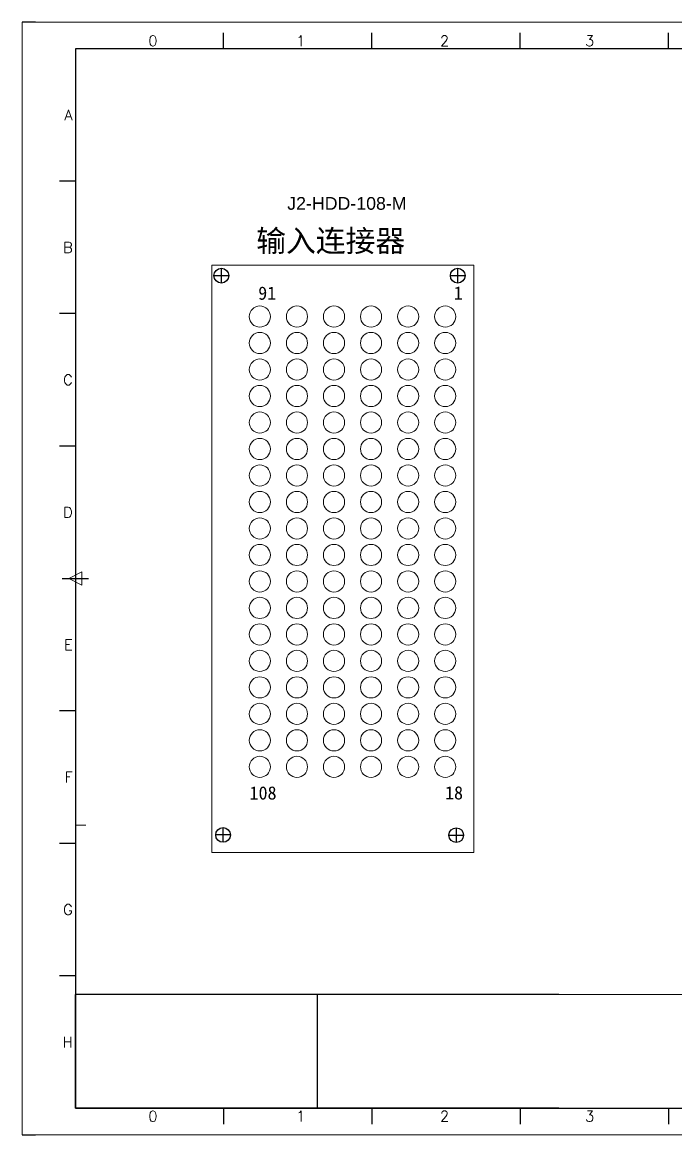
# Model space of a CAD drawing. Extents: x 2511 to 8703, y -745 to 3310.
# Drawn here: x 3488 to 3611.4, y -246.7 to -36.7 of the extents above; entities that cross this region are included whole.
import ezdxf
from ezdxf.enums import TextEntityAlignment as Align

# ---------------------------------------------------------------- set-up
doc = ezdxf.new("R2010")
doc.units = 0
doc.header["$MEASUREMENT"] = 0
doc.layers.add('AE_BOR', color=1, linetype='Continuous')
doc.styles.add('WD', font='romans.shx', dxfattribs={"bigfont": 'gbcbig.shx'})
doc.styles.add('样式 8', font='arial.ttf')

# ---------------------------------------------------------------- blocks, each defined once
blk = doc.blocks.new('gb_a2_a')
for p, q in [((584, 410), (25, 410)), ((25, 410), (25, 10)), ((25, 10), (584, 10))]:
    blk.add_line(p, q)
at = {"lineweight": 9, "ltscale": 0.1}
blk.add_line((25, 116.86), (29, 116.86), dxfattribs=at)
at = {"layer": 'AE_BOR', "lineweight": 30}
for p, q in [((10, 420), (4.93, 420)), ((4.93, 0), (10, 0))]:
    blk.add_line(p, q, dxfattribs=at)
at = {"layer": 'AE_BOR', "color": 1, "lineweight": 15}
for p, q in [((4.93, 420), (598.93, 420)), ((4.93, 0), (4.93, 420)), ((22.5, 210), (27.5, 212.5)), ((27.5, 207.5), (22.5, 210)), ((27.5, 212.5), (27.5, 207.5)), ((598.93, 0), (4.93, 0))]:
    blk.add_line(p, q, dxfattribs=at)
at = {"layer": 'AE_BOR'}
for p, q in [((81, 410), (81, 416)), ((137, 410), (137, 416)), ((193, 410), (193, 416)), ((249, 410), (249, 416)), ((25, 360), (19, 360)), ((25, 310), (19, 310)), ((25, 260), (19, 260)), ((25, 160), (19, 160)), ((25, 110), (19, 110)), ((25, 60), (19, 60)), ((81, 10), (81, 4)), ((137, 10), (137, 4)), ((193, 10), (193, 4)), ((249, 10), (249, 4))]:
    blk.add_line(p, q, dxfattribs=at)
at = {"layer": 'AE_BOR', "color": 2, "lineweight": 30}
blk.add_line((20, 210), (30, 210), dxfattribs=at)
at = {"layer": 'AE_BOR', "style": 'WD'}
for s, p in [('0', (54.27, 411)), ('1', (110.12, 411)), ('2', (164.42, 411)), ('3', (219.22, 411)), ('0', (54.27, 5)), ('1', (110.12, 5)), ('2', (164.42, 5)), ('3', (219.22, 5))]:
    blk.add_text(s, height=4, dxfattribs=at).set_placement(p, align=Align.CENTER)
for s, p in [('A', (24, 385)), ('B', (24, 335)), ('C', (24, 285)), ('D', (24, 235)), ('E', (24, 185)), ('F', (24, 135)), ('G', (24, 85)), ('H', (24, 35))]:
    blk.add_text(s, height=4, dxfattribs=at).set_placement(p, align=Align.MIDDLE_RIGHT)

msp = doc.modelspace()

# ---------------------------------------------------------------- linework, layer by layer
for p, q in [((3525.64, -85.96), (3525.64, -83.19)), ((3570.27, -85.96), (3570.27, -83.19)), ((3524.25, -84.57), (3527.03, -84.57)), ((3568.88, -84.57), (3571.66, -84.57)), ((3525.97, -191.53), (3525.97, -188.76)), ((3569.99, -188.81), (3569.99, -191.58)), ((3527.36, -190.14), (3524.58, -190.14)), ((3568.6, -190.19), (3571.38, -190.19))]:
    msp.add_line(p, q)
at = {"color": 0, "ltscale": 2}
for p, q in [((3498.07, -241.74), (3498.07, -220.29)), ((3589.38, -220.29), (3498.07, -220.29)), ((3589.38, -241.74), (3498.07, -241.74))]:
    msp.add_line(p, q, dxfattribs=at)
at = {"color": 0}
msp.add_line((3543.73, -220.29), (3543.73, -241.74), dxfattribs=at)
at = {"lineweight": 9, "ltscale": 0.1}
for p, q in [((3589.38, -220.29), (3618.84, -220.29)), ((3589.38, -241.74), (3618.84, -241.74))]:
    msp.add_line(p, q, dxfattribs=at)
at = {"lineweight": 0}
msp.add_lwpolyline([(3523.85, -82.62), (3573.3, -82.62), (3573.3, -193.47), (3523.85, -193.47)], close=True, dxfattribs=at)
for centre in [(3525.64, -84.57), (3570.27, -84.57), (3525.97, -190.14), (3569.99, -190.19)]:
    msp.add_circle(centre, 1.39)
for centre in [(3532.91, -92.29), (3539.91, -92.29), (3546.91, -92.29), (3553.91, -92.29), (3560.91, -92.29), (3567.91, -92.29), (3532.91, -97.29), (3539.91, -97.29), (3546.91, -97.29), (3553.91, -97.29), (3560.91, -97.29), (3567.91, -97.29), (3532.91, -102.29), (3539.91, -102.29), (3546.91, -102.29), (3553.91, -102.29), (3560.91, -102.29), (3567.91, -102.29), (3532.91, -107.29), (3539.91, -107.29), (3546.91, -107.29), (3553.91, -107.29), (3560.91, -107.29), (3567.91, -107.29), (3532.91, -112.29), (3539.91, -112.29), (3546.91, -112.29), (3553.91, -112.29), (3560.91, -112.29), (3567.91, -112.29), (3532.91, -117.29), (3539.91, -117.29), (3546.91, -117.29), (3553.91, -117.29), (3560.91, -117.29), (3567.91, -117.29), (3532.91, -122.29), (3539.91, -122.29), (3546.91, -122.29), (3553.91, -122.29), (3560.91, -122.29), (3567.91, -122.29), (3532.91, -127.29), (3539.91, -127.29), (3546.91, -127.29), (3553.91, -127.29), (3560.91, -127.29), (3567.91, -127.29), (3532.91, -132.29), (3539.91, -132.29), (3546.91, -132.29), (3553.91, -132.29), (3560.91, -132.29), (3567.91, -132.29), (3532.91, -137.29), (3539.91, -137.29), (3546.91, -137.29), (3553.91, -137.29), (3560.91, -137.29), (3567.91, -137.29), (3532.91, -142.29), (3539.91, -142.29), (3546.91, -142.29), (3553.91, -142.29), (3560.91, -142.29), (3567.91, -142.29), (3532.91, -147.29), (3539.91, -147.29), (3546.91, -147.29), (3553.91, -147.29), (3560.91, -147.29), (3567.91, -147.29), (3532.91, -152.29), (3539.91, -152.29), (3546.91, -152.29), (3553.91, -152.29), (3560.91, -152.29), (3567.91, -152.29), (3532.91, -157.29), (3539.91, -157.29), (3546.91, -157.29), (3553.91, -157.29), (3560.91, -157.29), (3567.91, -157.29), (3532.91, -162.29), (3539.91, -162.29), (3546.91, -162.29), (3553.91, -162.29), (3560.91, -162.29), (3567.91, -162.29), (3532.91, -167.29), (3539.91, -167.29), (3546.91, -167.29), (3553.91, -167.29), (3560.91, -167.29), (3567.91, -167.29), (3532.91, -172.29), (3539.91, -172.29), (3546.91, -172.29), (3553.91, -172.29), (3560.91, -172.29), (3567.91, -172.29), (3532.91, -177.29), (3539.91, -177.29), (3546.91, -177.29), (3553.91, -177.29), (3560.91, -177.29), (3567.91, -177.29)]:
    msp.add_circle(centre, 2, dxfattribs=at)

# ---------------------------------------------------------------- block references
at = {"xscale": 0.5, "yscale": 0.5, "zscale": 0.5}
msp.add_blockref('gb_a2_a', (3485.57, -246.74), dxfattribs=at)

# ---------------------------------------------------------------- texts
at = {"color": 6, "insert": (3538.08, -69.73), "char_height": 2.4, "width": 25.5622, "attachment_point": 1, "style": '样式 8'}
msp.add_mtext('J2-HDD-108-M', dxfattribs=at)
at = {"insert": (3532.22, -80.52), "char_height": 4.5, "width": 71.9795, "attachment_point": 7}
msp.add_mtext('{\\fSimSun|b0|i0|c134|p2;\\H0.9167x;输入连接器}', dxfattribs=at)
at = {"lineweight": 0, "char_height": 2.5, "width": 4.3364, "attachment_point": 1}
for s, insert in [('{\\fSimSun|b1|i0|c134|p2;91}', (3532.6, -86.62)), ('{\\fSimSun|b1|i0|c134|p2;1}', (3569.52, -86.6)), ('{\\fSimSun|b1|i0|c134|p2;108}', (3530.96, -180.96)), ('{\\fSimSun|b1|i0|c134|p2;18}', (3567.88, -180.94))]:
    msp.add_mtext(s, dxfattribs=dict(at, insert=insert))

doc.saveas('drawing.dxf')
